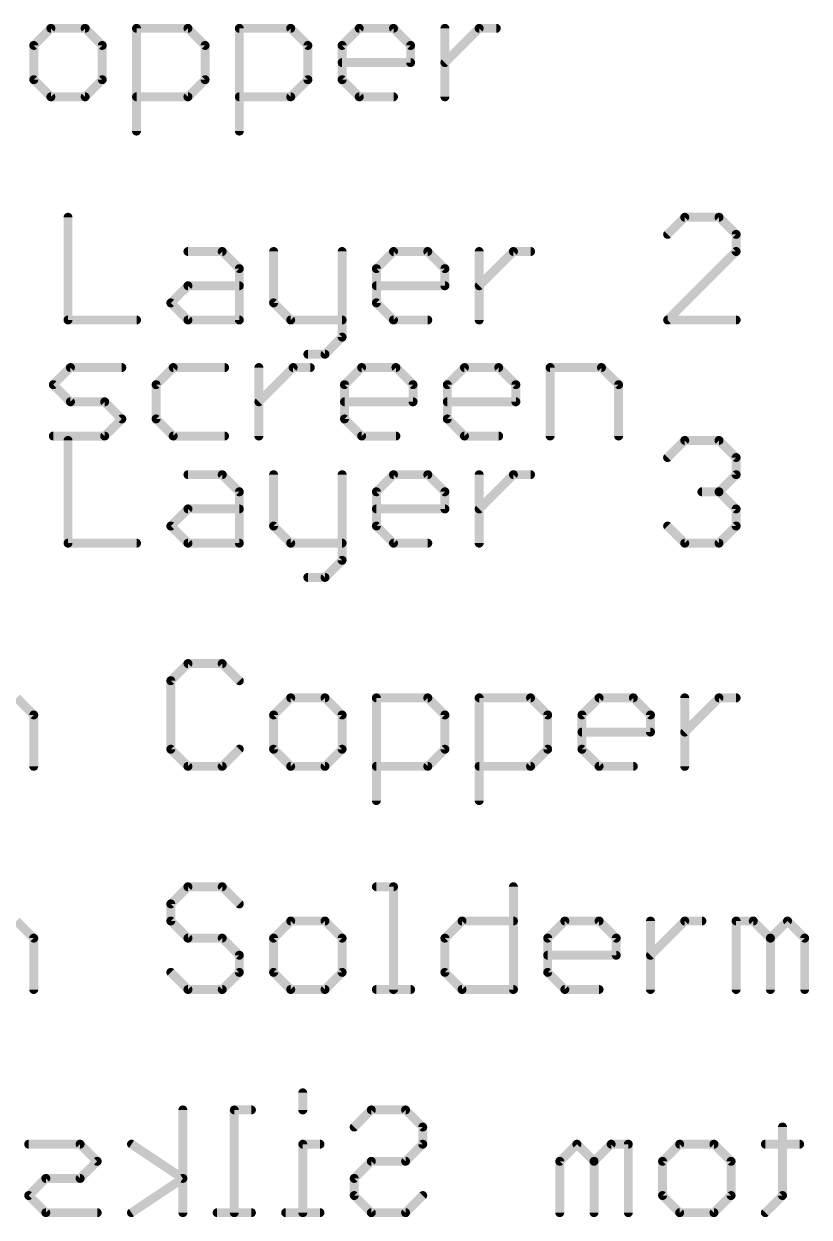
# Model space of a CAD drawing. Extents: x -1.41 to 8.41, y -3.01 to 3.01.
# Drawn here: x 0.828 to 1.179, y -0.8 to -0.265 of the extents above; entities that cross this region are included whole.
import ezdxf

# ---------------------------------------------------------------- set-up
doc = ezdxf.new("R2010")
doc.units = 0
for name, color, linetype in [('1', 12, 'CONTINUOUS'), ('15', 6, 'CONTINUOUS'), ('16', 5, 'CONTINUOUS'), ('2', 4, 'CONTINUOUS'), ('25', 53, 'CONTINUOUS'), ('26', 53, 'CONTINUOUS'), ('30', 253, 'CONTINUOUS')]:
    doc.layers.add(name, color=color, linetype=linetype)

msp = doc.modelspace()

# ---------------------------------------------------------------- linework, layer by layer
at = {"layer": '1', "const_width": 0.004}
for points in [[(0.839869, -0.267307), (0.832196, -0.27498)], [(0.855216, -0.267307), (0.839869, -0.267307)], [(0.862889, -0.27498), (0.855216, -0.267307)], [(0.878235, -0.313346), (0.878235, -0.267307)], [(0.878235, -0.267307), (0.901255, -0.267307)], [(0.901255, -0.267307), (0.908928, -0.27498)], [(0.924275, -0.313346), (0.924275, -0.267307)], [(0.924275, -0.267307), (0.947294, -0.267307)], [(0.947294, -0.267307), (0.954968, -0.27498)], [(0.970314, -0.27498), (0.977987, -0.267307)], [(0.977987, -0.267307), (0.993334, -0.267307)], [(0.993334, -0.267307), (1.001007, -0.27498)], [(1.016353, -0.298), (1.016353, -0.267307)], [(1.016353, -0.282654), (1.0317, -0.267307)], [(1.0317, -0.267307), (1.039373, -0.267307)], [(0.832196, -0.27498), (0.832196, -0.290327)], [(0.862889, -0.290327), (0.862889, -0.27498)], [(0.908928, -0.27498), (0.908928, -0.290327)], [(0.954968, -0.27498), (0.954968, -0.290327)], [(0.970314, -0.290327), (0.970314, -0.27498)], [(1.001007, -0.27498), (1.001007, -0.282654)], [(1.001007, -0.282654), (0.970314, -0.282654)], [(0.832196, -0.290327), (0.839869, -0.298)], [(0.855216, -0.298), (0.862889, -0.290327)], [(0.908928, -0.290327), (0.901255, -0.298)], [(0.954968, -0.290327), (0.947294, -0.298)], [(0.977987, -0.298), (0.970314, -0.290327)], [(0.839869, -0.298), (0.855216, -0.298)], [(0.901255, -0.298), (0.878235, -0.298)], [(0.947294, -0.298), (0.924275, -0.298)], [(0.993334, -0.298), (0.977987, -0.298)]]:
    msp.add_lwpolyline(points, dxfattribs=at)
at = {"layer": '1', "const_width": 0.002}
for points in [[(0.839869, -0.266307, 1), (0.839869, -0.268307)], [(0.840576, -0.268014, 1), (0.839162, -0.2666)], [(0.855923, -0.2666, 1), (0.854509, -0.268014)], [(0.855216, -0.268307, 1), (0.855216, -0.266307)], [(0.879235, -0.267307, 1), (0.877235, -0.267307)], [(0.878235, -0.266307, 1), (0.878235, -0.268307)], [(0.901962, -0.2666, 1), (0.900548, -0.268014)], [(0.901255, -0.268307, 1), (0.901255, -0.266307)], [(0.925275, -0.267307, 1), (0.923275, -0.267307)], [(0.924275, -0.266307, 1), (0.924275, -0.268307)], [(0.948001, -0.2666, 1), (0.946587, -0.268014)], [(0.947294, -0.268307, 1), (0.947294, -0.266307)], [(0.977987, -0.266307, 1), (0.977987, -0.268307)], [(0.978694, -0.268014, 1), (0.97728, -0.2666)], [(0.994041, -0.2666, 1), (0.992626, -0.268014)], [(0.993334, -0.268307, 1), (0.993334, -0.266307)], [(1.017353, -0.267307, 1), (1.015353, -0.267307)], [(1.0317, -0.266307, 1), (1.0317, -0.268307)], [(1.032407, -0.268014, 1), (1.030992, -0.2666)], [(1.039373, -0.268307, 1), (1.039373, -0.266307)], [(0.833196, -0.27498, 1), (0.831196, -0.27498)], [(0.831489, -0.274273, 1), (0.832903, -0.275688)], [(0.863889, -0.27498, 1), (0.861889, -0.27498)], [(0.862182, -0.275688, 1), (0.863596, -0.274273)], [(0.909928, -0.27498, 1), (0.907928, -0.27498)], [(0.908221, -0.275688, 1), (0.909635, -0.274273)], [(0.955968, -0.27498, 1), (0.953968, -0.27498)], [(0.95426, -0.275688, 1), (0.955675, -0.274273)], [(0.971314, -0.27498, 1), (0.969314, -0.27498)], [(0.969607, -0.274273, 1), (0.971021, -0.275688)], [(1.002007, -0.27498, 1), (1.000007, -0.27498)], [(1.0003, -0.275688, 1), (1.001714, -0.274273)], [(0.970314, -0.281654, 1), (0.970314, -0.283654)], [(1.000007, -0.282654, 1), (1.002007, -0.282654)], [(1.001007, -0.283654, 1), (1.001007, -0.281654)], [(1.015646, -0.281947, 1), (1.01706, -0.283361)], [(0.832903, -0.28962, 1), (0.831489, -0.291034)], [(0.863596, -0.291034, 1), (0.862182, -0.28962)], [(0.909635, -0.291034, 1), (0.908221, -0.28962)], [(0.955675, -0.291034, 1), (0.95426, -0.28962)], [(0.971021, -0.28962, 1), (0.969607, -0.291034)], [(0.831196, -0.290327, 1), (0.833196, -0.290327)], [(0.861889, -0.290327, 1), (0.863889, -0.290327)], [(0.907928, -0.290327, 1), (0.909928, -0.290327)], [(0.953968, -0.290327, 1), (0.955968, -0.290327)], [(0.969314, -0.290327, 1), (0.971314, -0.290327)], [(0.839869, -0.297, 1), (0.839869, -0.299)], [(0.839162, -0.298707, 1), (0.840576, -0.297293)], [(0.854509, -0.297293, 1), (0.855923, -0.298707)], [(0.855216, -0.299, 1), (0.855216, -0.297)], [(0.878235, -0.297, 1), (0.878235, -0.299)], [(0.900548, -0.297293, 1), (0.901962, -0.298707)], [(0.901255, -0.299, 1), (0.901255, -0.297)], [(0.924275, -0.297, 1), (0.924275, -0.299)], [(0.946587, -0.297293, 1), (0.948001, -0.298707)], [(0.947294, -0.299, 1), (0.947294, -0.297)], [(0.977987, -0.297, 1), (0.977987, -0.299)], [(0.97728, -0.298707, 1), (0.978694, -0.297293)], [(0.993334, -0.299, 1), (0.993334, -0.297)], [(1.015353, -0.298, 1), (1.017353, -0.298)], [(0.877235, -0.313346, 1), (0.879235, -0.313346)], [(0.923275, -0.313346, 1), (0.925275, -0.313346)]]:
    msp.add_lwpolyline(points, format="xyb", dxfattribs=at)
at = {"layer": '15', "const_width": 0.004}
for points in [[(0.847543, -0.451961), (0.847543, -0.498)], [(1.116105, -0.459634), (1.123778, -0.451961)], [(1.123778, -0.451961), (1.139124, -0.451961)], [(1.139124, -0.451961), (1.146798, -0.459634)], [(1.146798, -0.459634), (1.146798, -0.467307)], [(0.901255, -0.467307), (0.916601, -0.467307)], [(0.916601, -0.467307), (0.924275, -0.47498)], [(0.939621, -0.467307), (0.939621, -0.490327)], [(0.970314, -0.467307), (0.970314, -0.505673)], [(0.98566, -0.47498), (0.993333, -0.467307)], [(0.993333, -0.467307), (1.00868, -0.467307)], [(1.00868, -0.467307), (1.016353, -0.47498)], [(1.0317, -0.498), (1.0317, -0.467307)], [(1.0317, -0.482654), (1.047046, -0.467307)], [(1.047046, -0.467307), (1.054719, -0.467307)], [(1.146798, -0.467307), (1.139124, -0.47498)], [(0.924275, -0.47498), (0.924275, -0.498)], [(0.98566, -0.490327), (0.98566, -0.47498)], [(1.016353, -0.47498), (1.016353, -0.482654)], [(1.139124, -0.47498), (1.131451, -0.47498)], [(1.139124, -0.47498), (1.146798, -0.482654)], [(0.893582, -0.490327), (0.901255, -0.482654)], [(0.901255, -0.482654), (0.924275, -0.482654)], [(1.016353, -0.482654), (0.98566, -0.482654)], [(1.146798, -0.482654), (1.146798, -0.490327)], [(0.901255, -0.498), (0.893582, -0.490327)], [(0.939621, -0.490327), (0.947294, -0.498)], [(0.993333, -0.498), (0.98566, -0.490327)], [(1.123778, -0.498), (1.116105, -0.490327)], [(1.146798, -0.490327), (1.139124, -0.498)], [(0.847543, -0.498), (0.878235, -0.498)], [(0.924275, -0.498), (0.901255, -0.498)], [(0.947294, -0.498), (0.970314, -0.498)], [(1.00868, -0.498), (0.993333, -0.498)], [(1.139124, -0.498), (1.123778, -0.498)], [(0.970314, -0.505673), (0.962641, -0.513346)], [(0.962641, -0.513346), (0.954967, -0.513346)]]:
    msp.add_lwpolyline(points, dxfattribs=at)
at = {"layer": '15', "const_width": 0.002}
for points in [[(0.848543, -0.451961, 1), (0.846543, -0.451961)], [(1.123778, -0.450961, 1), (1.123778, -0.452961)], [(1.124485, -0.452668, 1), (1.123071, -0.451254)], [(1.139831, -0.451254, 1), (1.138417, -0.452668)], [(1.139124, -0.452961, 1), (1.139124, -0.450961)], [(1.115398, -0.458927, 1), (1.116812, -0.460341)], [(1.147798, -0.459634, 1), (1.145798, -0.459634)], [(1.146091, -0.460341, 1), (1.147505, -0.458927)], [(0.901255, -0.466307, 1), (0.901255, -0.468307)], [(0.917308, -0.4666, 1), (0.915894, -0.468014)], [(0.916601, -0.468307, 1), (0.916601, -0.466307)], [(0.940621, -0.467307, 1), (0.938621, -0.467307)], [(0.971314, -0.467307, 1), (0.969314, -0.467307)], [(0.993333, -0.466307, 1), (0.993333, -0.468307)], [(0.994041, -0.468014, 1), (0.992626, -0.4666)], [(1.009387, -0.4666, 1), (1.007973, -0.468014)], [(1.00868, -0.468307, 1), (1.00868, -0.466307)], [(1.0327, -0.467307, 1), (1.0307, -0.467307)], [(1.047046, -0.466307, 1), (1.047046, -0.468307)], [(1.047753, -0.468014, 1), (1.046339, -0.4666)], [(1.054719, -0.468307, 1), (1.054719, -0.466307)], [(1.145798, -0.467307, 1), (1.147798, -0.467307)], [(1.147505, -0.468014, 1), (1.146091, -0.4666)], [(0.925275, -0.47498, 1), (0.923275, -0.47498)], [(0.923567, -0.475688, 1), (0.924982, -0.474273)], [(0.98666, -0.47498, 1), (0.98466, -0.47498)], [(0.984953, -0.474273, 1), (0.986367, -0.475688)], [(1.017353, -0.47498, 1), (1.015353, -0.47498)], [(1.015646, -0.475688, 1), (1.01706, -0.474273)], [(1.131451, -0.47398, 1), (1.131451, -0.47598)], [(1.139831, -0.474273, 1), (1.138417, -0.475688)], [(1.138417, -0.474273, 1), (1.139831, -0.475688)], [(1.139124, -0.47598, 1), (1.139124, -0.47398)], [(0.901255, -0.481654, 1), (0.901255, -0.483654)], [(0.901962, -0.483361, 1), (0.900548, -0.481947)], [(0.924275, -0.483654, 1), (0.924275, -0.481654)], [(0.98566, -0.481654, 1), (0.98566, -0.483654)], [(1.016353, -0.483654, 1), (1.016353, -0.481654)], [(1.030992, -0.481947, 1), (1.032407, -0.483361)], [(1.147798, -0.482654, 1), (1.145798, -0.482654)], [(1.146091, -0.483361, 1), (1.147505, -0.481947)], [(1.015353, -0.482654, 1), (1.017353, -0.482654)], [(0.894289, -0.48962, 1), (0.892875, -0.491034)], [(0.892875, -0.48962, 1), (0.894289, -0.491034)], [(0.940328, -0.48962, 1), (0.938914, -0.491034)], [(0.938621, -0.490327, 1), (0.940621, -0.490327)], [(0.986367, -0.48962, 1), (0.984953, -0.491034)], [(0.98466, -0.490327, 1), (0.98666, -0.490327)], [(1.116812, -0.48962, 1), (1.115398, -0.491034)], [(1.145798, -0.490327, 1), (1.147798, -0.490327)], [(1.147505, -0.491034, 1), (1.146091, -0.48962)], [(0.847543, -0.497, 1), (0.847543, -0.499)], [(0.846543, -0.498, 1), (0.848543, -0.498)], [(0.878235, -0.499, 1), (0.878235, -0.497)], [(0.901255, -0.497, 1), (0.901255, -0.499)], [(0.900548, -0.498707, 1), (0.901962, -0.497293)], [(0.923275, -0.498, 1), (0.925275, -0.498)], [(0.924275, -0.499, 1), (0.924275, -0.497)], [(0.947294, -0.497, 1), (0.947294, -0.499)], [(0.946587, -0.498707, 1), (0.948001, -0.497293)], [(0.970314, -0.499, 1), (0.970314, -0.497)], [(0.993333, -0.497, 1), (0.993333, -0.499)], [(0.992626, -0.498707, 1), (0.994041, -0.497293)], [(1.00868, -0.499, 1), (1.00868, -0.497)], [(1.0307, -0.498, 1), (1.0327, -0.498)], [(1.123778, -0.497, 1), (1.123778, -0.499)], [(1.123071, -0.498707, 1), (1.124485, -0.497293)], [(1.138417, -0.497293, 1), (1.139831, -0.498707)], [(1.139124, -0.499, 1), (1.139124, -0.497)], [(0.969314, -0.505673, 1), (0.971314, -0.505673)], [(0.971021, -0.50638, 1), (0.969607, -0.504966)], [(0.954967, -0.512346, 1), (0.954967, -0.514346)], [(0.961934, -0.512639, 1), (0.963348, -0.514053)], [(0.962641, -0.514346, 1), (0.962641, -0.512346)]]:
    msp.add_lwpolyline(points, format="xyb", dxfattribs=at)
at = {"layer": '16', "const_width": 0.004}
for points in [[(0.901255, -0.551961), (0.893582, -0.559634)], [(0.916601, -0.551961), (0.901255, -0.551961)], [(0.924275, -0.559634), (0.916601, -0.551961)], [(0.893582, -0.559634), (0.893582, -0.590327)], [(0.824523, -0.567307), (0.832196, -0.57498)], [(0.947294, -0.567307), (0.939621, -0.57498)], [(0.962641, -0.567307), (0.947294, -0.567307)], [(0.970314, -0.57498), (0.962641, -0.567307)], [(0.98566, -0.613346), (0.98566, -0.567307)], [(0.98566, -0.567307), (1.00868, -0.567307)], [(1.00868, -0.567307), (1.016353, -0.57498)], [(1.0317, -0.613346), (1.0317, -0.567307)], [(1.0317, -0.567307), (1.054719, -0.567307)], [(1.054719, -0.567307), (1.062392, -0.57498)], [(1.077739, -0.57498), (1.085412, -0.567307)], [(1.085412, -0.567307), (1.100758, -0.567307)], [(1.100758, -0.567307), (1.108432, -0.57498)], [(1.123778, -0.598), (1.123778, -0.567307)], [(1.123778, -0.582654), (1.139124, -0.567307)], [(1.139124, -0.567307), (1.146798, -0.567307)], [(0.832196, -0.57498), (0.832196, -0.598)], [(0.939621, -0.57498), (0.939621, -0.590327)], [(0.970314, -0.590327), (0.970314, -0.57498)], [(1.016353, -0.57498), (1.016353, -0.590327)], [(1.062392, -0.57498), (1.062392, -0.590327)], [(1.077739, -0.590327), (1.077739, -0.57498)], [(1.108432, -0.57498), (1.108432, -0.582654)], [(1.108432, -0.582654), (1.077739, -0.582654)], [(0.893582, -0.590327), (0.901255, -0.598)], [(0.916601, -0.598), (0.924275, -0.590327)], [(0.939621, -0.590327), (0.947294, -0.598)], [(0.962641, -0.598), (0.970314, -0.590327)], [(1.016353, -0.590327), (1.00868, -0.598)], [(1.062392, -0.590327), (1.054719, -0.598)], [(1.085412, -0.598), (1.077739, -0.590327)], [(0.901255, -0.598), (0.916601, -0.598)], [(0.947294, -0.598), (0.962641, -0.598)], [(1.00868, -0.598), (0.98566, -0.598)], [(1.054719, -0.598), (1.0317, -0.598)], [(1.100758, -0.598), (1.085412, -0.598)]]:
    msp.add_lwpolyline(points, dxfattribs=at)
at = {"layer": '16', "const_width": 0.002}
for points in [[(0.901255, -0.550961, 1), (0.901255, -0.552961)], [(0.901962, -0.552668, 1), (0.900548, -0.551254)], [(0.917308, -0.551254, 1), (0.915894, -0.552668)], [(0.916601, -0.552961, 1), (0.916601, -0.550961)], [(0.894582, -0.559634, 1), (0.892582, -0.559634)], [(0.892875, -0.558927, 1), (0.894289, -0.560341)], [(0.923567, -0.560341, 1), (0.924982, -0.558927)], [(0.947294, -0.566307, 1), (0.947294, -0.568307)], [(0.948001, -0.568014, 1), (0.946587, -0.5666)], [(0.963348, -0.5666, 1), (0.961934, -0.568014)], [(0.962641, -0.568307, 1), (0.962641, -0.566307)], [(0.98666, -0.567307, 1), (0.98466, -0.567307)], [(0.98566, -0.566307, 1), (0.98566, -0.568307)], [(1.009387, -0.5666, 1), (1.007973, -0.568014)], [(1.00868, -0.568307, 1), (1.00868, -0.566307)], [(1.0327, -0.567307, 1), (1.0307, -0.567307)], [(1.0317, -0.566307, 1), (1.0317, -0.568307)], [(1.055426, -0.5666, 1), (1.054012, -0.568014)], [(1.054719, -0.568307, 1), (1.054719, -0.566307)], [(1.085412, -0.566307, 1), (1.085412, -0.568307)], [(1.086119, -0.568014, 1), (1.084705, -0.5666)], [(1.101465, -0.5666, 1), (1.100051, -0.568014)], [(1.100758, -0.568307, 1), (1.100758, -0.566307)], [(1.124778, -0.567307, 1), (1.122778, -0.567307)], [(1.139124, -0.566307, 1), (1.139124, -0.568307)], [(1.139831, -0.568014, 1), (1.138417, -0.5666)], [(1.146798, -0.568307, 1), (1.146798, -0.566307)], [(0.833196, -0.57498, 1), (0.831196, -0.57498)], [(0.831489, -0.575688, 1), (0.832903, -0.574273)], [(0.940621, -0.57498, 1), (0.938621, -0.57498)], [(0.938914, -0.574273, 1), (0.940328, -0.575688)], [(0.971314, -0.57498, 1), (0.969314, -0.57498)], [(0.969607, -0.575688, 1), (0.971021, -0.574273)], [(1.017353, -0.57498, 1), (1.015353, -0.57498)], [(1.015646, -0.575688, 1), (1.01706, -0.574273)], [(1.063392, -0.57498, 1), (1.061392, -0.57498)], [(1.061685, -0.575688, 1), (1.063099, -0.574273)], [(1.078739, -0.57498, 1), (1.076739, -0.57498)], [(1.077032, -0.574273, 1), (1.078446, -0.575688)], [(1.109432, -0.57498, 1), (1.107432, -0.57498)], [(1.107724, -0.575688, 1), (1.109139, -0.574273)], [(1.077739, -0.581654, 1), (1.077739, -0.583654)], [(1.107432, -0.582654, 1), (1.109432, -0.582654)], [(1.108432, -0.583654, 1), (1.108432, -0.581654)], [(1.123071, -0.581947, 1), (1.124485, -0.583361)], [(0.894289, -0.58962, 1), (0.892875, -0.591034)], [(0.892582, -0.590327, 1), (0.894582, -0.590327)], [(0.924982, -0.591034, 1), (0.923568, -0.58962)], [(0.940328, -0.58962, 1), (0.938914, -0.591034)], [(0.938621, -0.590327, 1), (0.940621, -0.590327)], [(0.969314, -0.590327, 1), (0.971314, -0.590327)], [(0.971021, -0.591034, 1), (0.969607, -0.58962)], [(1.015353, -0.590327, 1), (1.017353, -0.590327)], [(1.01706, -0.591034, 1), (1.015646, -0.58962)], [(1.061392, -0.590327, 1), (1.063392, -0.590327)], [(1.063099, -0.591034, 1), (1.061685, -0.58962)], [(1.078446, -0.58962, 1), (1.077032, -0.591034)], [(1.076739, -0.590327, 1), (1.078739, -0.590327)], [(0.831196, -0.598, 1), (0.833196, -0.598)], [(0.901255, -0.597, 1), (0.901255, -0.599)], [(0.900548, -0.598707, 1), (0.901962, -0.597293)], [(0.915894, -0.597293, 1), (0.917308, -0.598707)], [(0.916601, -0.599, 1), (0.916601, -0.597)], [(0.947294, -0.597, 1), (0.947294, -0.599)], [(0.946587, -0.598707, 1), (0.948001, -0.597293)], [(0.961934, -0.597293, 1), (0.963348, -0.598707)], [(0.962641, -0.599, 1), (0.962641, -0.597)], [(0.98566, -0.597, 1), (0.98566, -0.599)], [(1.007973, -0.597293, 1), (1.009387, -0.598707)], [(1.00868, -0.599, 1), (1.00868, -0.597)], [(1.0317, -0.597, 1), (1.0317, -0.599)], [(1.054012, -0.597293, 1), (1.055426, -0.598707)], [(1.054719, -0.599, 1), (1.054719, -0.597)], [(1.085412, -0.597, 1), (1.085412, -0.599)], [(1.084705, -0.598707, 1), (1.086119, -0.597293)], [(1.100758, -0.599, 1), (1.100758, -0.597)], [(1.122778, -0.598, 1), (1.124778, -0.598)], [(0.98466, -0.613346, 1), (0.98666, -0.613346)], [(1.0307, -0.613346, 1), (1.0327, -0.613346)]]:
    msp.add_lwpolyline(points, format="xyb", dxfattribs=at)
at = {"layer": '2', "const_width": 0.004}
for points in [[(0.847543, -0.351961), (0.847543, -0.398)], [(1.123778, -0.351961), (1.116105, -0.359634)], [(1.139124, -0.351961), (1.123778, -0.351961)], [(1.146798, -0.359634), (1.139124, -0.351961)], [(1.146798, -0.367307), (1.146798, -0.359634)], [(0.901255, -0.367307), (0.916601, -0.367307)], [(0.916601, -0.367307), (0.924275, -0.37498)], [(0.939621, -0.367307), (0.939621, -0.390327)], [(0.970314, -0.367307), (0.970314, -0.405673)], [(0.98566, -0.37498), (0.993333, -0.367307)], [(0.993333, -0.367307), (1.00868, -0.367307)], [(1.00868, -0.367307), (1.016353, -0.37498)], [(1.0317, -0.398), (1.0317, -0.367307)], [(1.0317, -0.382654), (1.047046, -0.367307)], [(1.047046, -0.367307), (1.054719, -0.367307)], [(1.116105, -0.398), (1.146798, -0.367307)], [(0.924275, -0.37498), (0.924275, -0.398)], [(0.98566, -0.390327), (0.98566, -0.37498)], [(1.016353, -0.37498), (1.016353, -0.382654)], [(0.893582, -0.390327), (0.901255, -0.382654)], [(0.901255, -0.382654), (0.924275, -0.382654)], [(1.016353, -0.382654), (0.98566, -0.382654)], [(0.901255, -0.398), (0.893582, -0.390327)], [(0.939621, -0.390327), (0.947294, -0.398)], [(0.993333, -0.398), (0.98566, -0.390327)], [(0.847543, -0.398), (0.878235, -0.398)], [(0.924275, -0.398), (0.901255, -0.398)], [(0.947294, -0.398), (0.970314, -0.398)], [(1.00868, -0.398), (0.993333, -0.398)], [(1.146798, -0.398), (1.116105, -0.398)], [(0.970314, -0.405673), (0.962641, -0.413346)], [(0.962641, -0.413346), (0.954967, -0.413346)]]:
    msp.add_lwpolyline(points, dxfattribs=at)
at = {"layer": '2', "const_width": 0.002}
for points in [[(0.848543, -0.351961, 1), (0.846543, -0.351961)], [(1.123778, -0.350961, 1), (1.123778, -0.352961)], [(1.124485, -0.352668, 1), (1.123071, -0.351254)], [(1.139831, -0.351254, 1), (1.138417, -0.352668)], [(1.139124, -0.352961, 1), (1.139124, -0.350961)], [(1.115398, -0.358927, 1), (1.116812, -0.360341)], [(1.147798, -0.359634, 1), (1.145798, -0.359634)], [(1.146091, -0.360341, 1), (1.147505, -0.358927)], [(0.901255, -0.366307, 1), (0.901255, -0.368307)], [(0.917308, -0.3666, 1), (0.915894, -0.368014)], [(0.916601, -0.368307, 1), (0.916601, -0.366307)], [(0.940621, -0.367307, 1), (0.938621, -0.367307)], [(0.971314, -0.367307, 1), (0.969314, -0.367307)], [(0.993333, -0.366307, 1), (0.993333, -0.368307)], [(0.994041, -0.368014, 1), (0.992626, -0.3666)], [(1.009387, -0.3666, 1), (1.007973, -0.368014)], [(1.00868, -0.368307, 1), (1.00868, -0.366307)], [(1.0327, -0.367307, 1), (1.0307, -0.367307)], [(1.047046, -0.366307, 1), (1.047046, -0.368307)], [(1.047753, -0.368014, 1), (1.046339, -0.3666)], [(1.054719, -0.368307, 1), (1.054719, -0.366307)], [(1.145798, -0.367307, 1), (1.147798, -0.367307)], [(1.147505, -0.368014, 1), (1.146091, -0.3666)], [(0.925275, -0.37498, 1), (0.923275, -0.37498)], [(0.923567, -0.375688, 1), (0.924982, -0.374273)], [(0.98666, -0.37498, 1), (0.98466, -0.37498)], [(0.984953, -0.374273, 1), (0.986367, -0.375688)], [(1.017353, -0.37498, 1), (1.015353, -0.37498)], [(1.015646, -0.375688, 1), (1.01706, -0.374273)], [(0.901255, -0.381654, 1), (0.901255, -0.383654)], [(0.901962, -0.383361, 1), (0.900548, -0.381947)], [(0.924275, -0.383654, 1), (0.924275, -0.381654)], [(0.98566, -0.381654, 1), (0.98566, -0.383654)], [(1.015353, -0.382654, 1), (1.017353, -0.382654)], [(1.016353, -0.383654, 1), (1.016353, -0.381654)], [(1.030992, -0.381947, 1), (1.032407, -0.383361)], [(0.894289, -0.38962, 1), (0.892875, -0.391034)], [(0.892875, -0.38962, 1), (0.894289, -0.391034)], [(0.940328, -0.38962, 1), (0.938914, -0.391034)], [(0.938621, -0.390327, 1), (0.940621, -0.390327)], [(0.986367, -0.38962, 1), (0.984953, -0.391034)], [(0.98466, -0.390327, 1), (0.98666, -0.390327)], [(0.847543, -0.397, 1), (0.847543, -0.399)], [(0.846543, -0.398, 1), (0.848543, -0.398)], [(0.878235, -0.399, 1), (0.878235, -0.397)], [(0.901255, -0.397, 1), (0.901255, -0.399)], [(0.900548, -0.398707, 1), (0.901962, -0.397293)], [(0.923275, -0.398, 1), (0.925275, -0.398)], [(0.924275, -0.399, 1), (0.924275, -0.397)], [(0.947294, -0.397, 1), (0.947294, -0.399)], [(0.946587, -0.398707, 1), (0.948001, -0.397293)], [(0.970314, -0.399, 1), (0.970314, -0.397)], [(0.993333, -0.397, 1), (0.993333, -0.399)], [(0.992626, -0.398707, 1), (0.994041, -0.397293)], [(1.00868, -0.399, 1), (1.00868, -0.397)], [(1.0307, -0.398, 1), (1.0327, -0.398)], [(1.116105, -0.397, 1), (1.116105, -0.399)], [(1.115398, -0.397293, 1), (1.116812, -0.398707)], [(1.146798, -0.399, 1), (1.146798, -0.397)], [(0.969314, -0.405673, 1), (0.971314, -0.405673)], [(0.971021, -0.40638, 1), (0.969607, -0.404966)], [(0.954967, -0.412346, 1), (0.954967, -0.414346)], [(0.961934, -0.412639, 1), (0.963348, -0.414053)], [(0.962641, -0.414346, 1), (0.962641, -0.412346)]]:
    msp.add_lwpolyline(points, format="xyb", dxfattribs=at)
at = {"layer": '25', "const_width": 0.004}
for points in [[(0.840948, -0.42698), (0.848621, -0.419307)], [(0.848621, -0.419307), (0.871641, -0.419307)], [(0.89466, -0.419307), (0.886987, -0.42698)], [(0.91768, -0.419307), (0.89466, -0.419307)], [(0.933026, -0.45), (0.933026, -0.419307)], [(0.933026, -0.434654), (0.948373, -0.419307)], [(0.948373, -0.419307), (0.956046, -0.419307)], [(0.971392, -0.42698), (0.979065, -0.419307)], [(0.979065, -0.419307), (0.994412, -0.419307)], [(0.994412, -0.419307), (1.002085, -0.42698)], [(1.017432, -0.42698), (1.025105, -0.419307)], [(1.025105, -0.419307), (1.040451, -0.419307)], [(1.040451, -0.419307), (1.048124, -0.42698)], [(1.063471, -0.45), (1.063471, -0.419307)], [(1.063471, -0.419307), (1.08649, -0.419307)], [(1.08649, -0.419307), (1.094164, -0.42698)], [(0.848621, -0.434654), (0.840948, -0.42698)], [(0.886987, -0.42698), (0.886987, -0.442327)], [(0.971392, -0.442327), (0.971392, -0.42698)], [(1.002085, -0.42698), (1.002085, -0.434654)], [(1.017432, -0.442327), (1.017432, -0.42698)], [(1.048124, -0.42698), (1.048124, -0.434654)], [(1.094164, -0.42698), (1.094164, -0.45)], [(0.863967, -0.434654), (0.848621, -0.434654)], [(0.871641, -0.442327), (0.863967, -0.434654)], [(1.002085, -0.434654), (0.971392, -0.434654)], [(1.048124, -0.434654), (1.017432, -0.434654)], [(0.863967, -0.45), (0.871641, -0.442327)], [(0.886987, -0.442327), (0.89466, -0.45)], [(0.979065, -0.45), (0.971392, -0.442327)], [(1.025105, -0.45), (1.017432, -0.442327)], [(0.840948, -0.45), (0.863967, -0.45)], [(0.89466, -0.45), (0.91768, -0.45)], [(0.994412, -0.45), (0.979065, -0.45)], [(1.040451, -0.45), (1.025105, -0.45)]]:
    msp.add_lwpolyline(points, dxfattribs=at)
at = {"layer": '25', "const_width": 0.002}
for points in [[(0.848621, -0.418307, 1), (0.848621, -0.420307)], [(0.849328, -0.420014, 1), (0.847914, -0.4186)], [(0.871641, -0.420307, 1), (0.871641, -0.418307)], [(0.89466, -0.418307, 1), (0.89466, -0.420307)], [(0.895367, -0.420014, 1), (0.893953, -0.4186)], [(0.91768, -0.420307, 1), (0.91768, -0.418307)], [(0.934026, -0.419307, 1), (0.932026, -0.419307)], [(0.948373, -0.418307, 1), (0.948373, -0.420307)], [(0.94908, -0.420014, 1), (0.947666, -0.4186)], [(0.956046, -0.420307, 1), (0.956046, -0.418307)], [(0.979065, -0.418307, 1), (0.979065, -0.420307)], [(0.979773, -0.420014, 1), (0.978358, -0.4186)], [(0.995119, -0.4186, 1), (0.993705, -0.420014)], [(0.994412, -0.420307, 1), (0.994412, -0.418307)], [(1.025105, -0.418307, 1), (1.025105, -0.420307)], [(1.025812, -0.420014, 1), (1.024398, -0.4186)], [(1.041158, -0.4186, 1), (1.039744, -0.420014)], [(1.040451, -0.420307, 1), (1.040451, -0.418307)], [(1.064471, -0.419307, 1), (1.062471, -0.419307)], [(1.063471, -0.418307, 1), (1.063471, -0.420307)], [(1.087198, -0.4186, 1), (1.085783, -0.420014)], [(1.08649, -0.420307, 1), (1.08649, -0.418307)], [(0.841655, -0.426273, 1), (0.840241, -0.427688)], [(0.840241, -0.426273, 1), (0.841655, -0.427688)], [(0.887987, -0.42698, 1), (0.885987, -0.42698)], [(0.88628, -0.426273, 1), (0.887694, -0.427688)], [(0.972392, -0.42698, 1), (0.970392, -0.42698)], [(0.970685, -0.426273, 1), (0.972099, -0.427688)], [(1.003085, -0.42698, 1), (1.001085, -0.42698)], [(1.001378, -0.427688, 1), (1.002792, -0.426273)], [(1.016724, -0.426273, 1), (1.018139, -0.427688)], [(1.018432, -0.42698, 1), (1.016432, -0.42698)], [(1.049124, -0.42698, 1), (1.047124, -0.42698)], [(1.047417, -0.427688, 1), (1.048831, -0.426273)], [(1.095164, -0.42698, 1), (1.093164, -0.42698)], [(1.093457, -0.427688, 1), (1.094871, -0.426273)], [(0.848621, -0.433654, 1), (0.848621, -0.435654)], [(0.847914, -0.435361, 1), (0.849328, -0.433947)], [(0.864675, -0.433947, 1), (0.86326, -0.435361)], [(0.863967, -0.435654, 1), (0.863967, -0.433654)], [(0.932319, -0.433947, 1), (0.933733, -0.435361)], [(0.971392, -0.433654, 1), (0.971392, -0.435654)], [(1.002085, -0.435654, 1), (1.002085, -0.433654)], [(1.017432, -0.433654, 1), (1.017432, -0.435654)], [(1.048124, -0.435654, 1), (1.048124, -0.433654)], [(1.001085, -0.434654, 1), (1.003085, -0.434654)], [(1.047124, -0.434654, 1), (1.049124, -0.434654)], [(0.872348, -0.443034, 1), (0.870934, -0.44162)], [(0.870934, -0.443034, 1), (0.872348, -0.44162)], [(0.887694, -0.44162, 1), (0.88628, -0.443034)], [(0.885987, -0.442327, 1), (0.887987, -0.442327)], [(0.972099, -0.44162, 1), (0.970685, -0.443034)], [(0.970392, -0.442327, 1), (0.972392, -0.442327)], [(1.018139, -0.44162, 1), (1.016724, -0.443034)], [(1.016432, -0.442327, 1), (1.018432, -0.442327)], [(0.840948, -0.449, 1), (0.840948, -0.451)], [(0.86326, -0.449293, 1), (0.864674, -0.450707)], [(0.863967, -0.451, 1), (0.863967, -0.449)], [(0.89466, -0.449, 1), (0.89466, -0.451)], [(0.893953, -0.450707, 1), (0.895367, -0.449293)], [(0.91768, -0.451, 1), (0.91768, -0.449)], [(0.932026, -0.45, 1), (0.934026, -0.45)], [(0.979065, -0.449, 1), (0.979065, -0.451)], [(0.978358, -0.450707, 1), (0.979773, -0.449293)], [(0.994412, -0.451, 1), (0.994412, -0.449)], [(1.025105, -0.449, 1), (1.025105, -0.451)], [(1.024398, -0.450707, 1), (1.025812, -0.449293)], [(1.040451, -0.451, 1), (1.040451, -0.449)], [(1.062471, -0.45, 1), (1.064471, -0.45)], [(1.093164, -0.45, 1), (1.095164, -0.45)]]:
    msp.add_lwpolyline(points, format="xyb", dxfattribs=at)
at = {"layer": '26', "const_width": 0.004}
for points in [[(0.952706, -0.744288), (0.952706, -0.751961)], [(0.898993, -0.798), (0.898993, -0.751961)], [(0.929686, -0.751961), (0.922013, -0.751961)], [(0.922013, -0.751961), (0.922013, -0.798)], [(0.975725, -0.759634), (0.983399, -0.751961)], [(0.983399, -0.751961), (0.998745, -0.751961)], [(0.998745, -0.751961), (1.006418, -0.759634)], [(1.006418, -0.759634), (1.006418, -0.767307)], [(1.167556, -0.759634), (1.167556, -0.790327)], [(0.852954, -0.767307), (0.829935, -0.767307)], [(0.860627, -0.77498), (0.852954, -0.767307)], [(0.898993, -0.782654), (0.875974, -0.767307)], [(0.960379, -0.767307), (0.952706, -0.767307)], [(0.952706, -0.767307), (0.952706, -0.798)], [(1.006418, -0.767307), (0.998745, -0.77498)], [(1.075477, -0.767307), (1.067804, -0.77498)], [(1.08315, -0.77498), (1.075477, -0.767307)], [(1.090824, -0.767307), (1.08315, -0.77498)], [(1.098497, -0.767307), (1.090824, -0.767307)], [(1.098497, -0.798), (1.098497, -0.767307)], [(1.113843, -0.77498), (1.121516, -0.767307)], [(1.121516, -0.767307), (1.136863, -0.767307)], [(1.136863, -0.767307), (1.144536, -0.77498)], [(1.175229, -0.767307), (1.159882, -0.767307)], [(0.852954, -0.782654), (0.860627, -0.77498)], [(0.983399, -0.77498), (0.975725, -0.782654)], [(0.998745, -0.77498), (0.983399, -0.77498)], [(1.067804, -0.77498), (1.067804, -0.798)], [(1.08315, -0.77498), (1.08315, -0.798)], [(1.113843, -0.790327), (1.113843, -0.77498)], [(1.144536, -0.77498), (1.144536, -0.790327)], [(0.829935, -0.790327), (0.837608, -0.782654)], [(0.837608, -0.782654), (0.852954, -0.782654)], [(0.875974, -0.798), (0.898993, -0.782654)], [(0.975725, -0.782654), (0.975725, -0.790327)], [(0.837608, -0.798), (0.829935, -0.790327)], [(0.975725, -0.790327), (0.983399, -0.798)], [(0.998745, -0.798), (1.006418, -0.790327)], [(1.121516, -0.798), (1.113843, -0.790327)], [(1.144536, -0.790327), (1.136863, -0.798)], [(1.167556, -0.790327), (1.159882, -0.798)], [(0.860627, -0.798), (0.837608, -0.798)], [(0.929686, -0.798), (0.91434, -0.798)], [(0.960379, -0.798), (0.945033, -0.798)], [(0.983399, -0.798), (0.998745, -0.798)], [(1.136863, -0.798), (1.121516, -0.798)]]:
    msp.add_lwpolyline(points, dxfattribs=at)
at = {"layer": '26', "const_width": 0.002}
for points in [[(0.953706, -0.744288, 1), (0.951706, -0.744288)], [(0.899993, -0.751961, 1), (0.897993, -0.751961)], [(0.922013, -0.750961, 1), (0.922013, -0.752961)], [(0.923013, -0.751961, 1), (0.921013, -0.751961)], [(0.929686, -0.752961, 1), (0.929686, -0.750961)], [(0.951706, -0.751961, 1), (0.953706, -0.751961)], [(0.983399, -0.750961, 1), (0.983399, -0.752961)], [(0.984106, -0.752668, 1), (0.982692, -0.751254)], [(0.999452, -0.751254, 1), (0.998038, -0.752668)], [(0.998745, -0.752961, 1), (0.998745, -0.750961)], [(0.975018, -0.758927, 1), (0.976433, -0.760341)], [(1.007418, -0.759634, 1), (1.005418, -0.759634)], [(1.005711, -0.760341, 1), (1.007125, -0.758927)], [(1.168556, -0.759634, 1), (1.166556, -0.759634)], [(0.829935, -0.766307, 1), (0.829935, -0.768307)], [(0.853661, -0.7666, 1), (0.852247, -0.768014)], [(0.852954, -0.768307, 1), (0.852954, -0.766307)], [(0.876528, -0.766475, 1), (0.875419, -0.768139)], [(0.952706, -0.766307, 1), (0.952706, -0.768307)], [(0.953706, -0.767307, 1), (0.951706, -0.767307)], [(0.960379, -0.768307, 1), (0.960379, -0.766307)], [(1.005418, -0.767307, 1), (1.007418, -0.767307)], [(1.007125, -0.768014, 1), (1.005711, -0.7666)], [(1.076184, -0.7666, 1), (1.07477, -0.768014)], [(1.076184, -0.768014, 1), (1.07477, -0.7666)], [(1.090824, -0.766307, 1), (1.090824, -0.768307)], [(1.091531, -0.768014, 1), (1.090116, -0.7666)], [(1.099497, -0.767307, 1), (1.097497, -0.767307)], [(1.098497, -0.768307, 1), (1.098497, -0.766307)], [(1.121516, -0.766307, 1), (1.121516, -0.768307)], [(1.122223, -0.768014, 1), (1.120809, -0.7666)], [(1.13757, -0.7666, 1), (1.136156, -0.768014)], [(1.136863, -0.768307, 1), (1.136863, -0.766307)], [(1.159882, -0.766307, 1), (1.159882, -0.768307)], [(1.175229, -0.768307, 1), (1.175229, -0.766307)], [(0.861334, -0.775688, 1), (0.85992, -0.774273)], [(0.85992, -0.775688, 1), (0.861334, -0.774273)], [(0.983399, -0.77398, 1), (0.983399, -0.77598)], [(0.984106, -0.775688, 1), (0.982692, -0.774273)], [(0.998038, -0.774273, 1), (0.999452, -0.775688)], [(0.998745, -0.77598, 1), (0.998745, -0.77398)], [(1.068804, -0.77498, 1), (1.066804, -0.77498)], [(1.067097, -0.774273, 1), (1.068511, -0.775688)], [(1.08415, -0.77498, 1), (1.08215, -0.77498)], [(1.082443, -0.774273, 1), (1.083857, -0.775688)], [(1.082443, -0.775688, 1), (1.083857, -0.774273)], [(1.114843, -0.77498, 1), (1.112843, -0.77498)], [(1.113136, -0.774273, 1), (1.11455, -0.775688)], [(1.145536, -0.77498, 1), (1.143536, -0.77498)], [(1.143829, -0.775688, 1), (1.145243, -0.774273)], [(0.837608, -0.781654, 1), (0.837608, -0.783654)], [(0.838315, -0.783361, 1), (0.836901, -0.781947)], [(0.852247, -0.781947, 1), (0.853661, -0.783361)], [(0.852954, -0.783654, 1), (0.852954, -0.781654)], [(0.899548, -0.783486, 1), (0.898439, -0.781822)], [(0.898439, -0.783486, 1), (0.899548, -0.781822)], [(0.976725, -0.782654, 1), (0.974725, -0.782654)], [(0.975018, -0.781947, 1), (0.976433, -0.783361)], [(0.830642, -0.78962, 1), (0.829227, -0.791034)], [(0.829227, -0.78962, 1), (0.830642, -0.791034)], [(0.976432, -0.78962, 1), (0.975018, -0.791034)], [(0.974725, -0.790327, 1), (0.976725, -0.790327)], [(1.007125, -0.791034, 1), (1.005711, -0.78962)], [(1.11455, -0.78962, 1), (1.113136, -0.791034)], [(1.112843, -0.790327, 1), (1.114843, -0.790327)], [(1.143536, -0.790327, 1), (1.145536, -0.790327)], [(1.145243, -0.791034, 1), (1.143829, -0.78962)], [(1.166556, -0.790327, 1), (1.168556, -0.790327)], [(1.168263, -0.791034, 1), (1.166849, -0.78962)], [(0.837608, -0.797, 1), (0.837608, -0.799)], [(0.836901, -0.798707, 1), (0.838315, -0.797293)], [(0.860627, -0.799, 1), (0.860627, -0.797)], [(0.875419, -0.797168, 1), (0.876528, -0.798832)], [(0.91434, -0.797, 1), (0.91434, -0.799)], [(0.929686, -0.799, 1), (0.929686, -0.797)], [(0.945033, -0.797, 1), (0.945033, -0.799)], [(0.960379, -0.799, 1), (0.960379, -0.797)], [(0.983399, -0.797, 1), (0.983399, -0.799)], [(0.982692, -0.798707, 1), (0.984106, -0.797293)], [(0.998038, -0.797293, 1), (0.999452, -0.798707)], [(0.998745, -0.799, 1), (0.998745, -0.797)], [(1.121516, -0.797, 1), (1.121516, -0.799)], [(1.120809, -0.798707, 1), (1.122223, -0.797293)], [(1.136156, -0.797293, 1), (1.13757, -0.798707)], [(1.136863, -0.799, 1), (1.136863, -0.797)], [(1.159175, -0.797293, 1), (1.160589, -0.798707)], [(0.897993, -0.798, 1), (0.899993, -0.798)], [(0.921013, -0.798, 1), (0.923013, -0.798)], [(0.951706, -0.798, 1), (0.953706, -0.798)], [(1.066804, -0.798, 1), (1.068804, -0.798)], [(1.08215, -0.798, 1), (1.08415, -0.798)], [(1.097497, -0.798, 1), (1.099497, -0.798)]]:
    msp.add_lwpolyline(points, format="xyb", dxfattribs=at)
at = {"layer": '30', "const_width": 0.004}
for points in [[(0.901255, -0.651961), (0.893582, -0.659634)], [(0.916601, -0.651961), (0.901255, -0.651961)], [(0.924275, -0.659634), (0.916601, -0.651961)], [(0.98566, -0.651961), (0.993333, -0.651961)], [(0.993333, -0.651961), (0.993333, -0.698)], [(1.047046, -0.651961), (1.047046, -0.698)], [(0.893582, -0.659634), (0.893582, -0.667307)], [(0.824523, -0.667307), (0.832196, -0.67498)], [(0.893582, -0.667307), (0.901255, -0.67498)], [(0.947294, -0.667307), (0.939621, -0.67498)], [(0.962641, -0.667307), (0.947294, -0.667307)], [(0.970314, -0.67498), (0.962641, -0.667307)], [(1.016353, -0.67498), (1.024026, -0.667307)], [(1.024026, -0.667307), (1.047046, -0.667307)], [(1.062392, -0.67498), (1.070065, -0.667307)], [(1.070065, -0.667307), (1.085412, -0.667307)], [(1.085412, -0.667307), (1.093085, -0.67498)], [(1.108432, -0.698), (1.108432, -0.667307)], [(1.108432, -0.682654), (1.123778, -0.667307)], [(1.123778, -0.667307), (1.131451, -0.667307)], [(1.146798, -0.698), (1.146798, -0.667307)], [(1.146798, -0.667307), (1.154471, -0.667307)], [(1.154471, -0.667307), (1.162144, -0.67498)], [(1.162144, -0.67498), (1.169817, -0.667307)], [(1.169817, -0.667307), (1.17749, -0.67498)], [(0.832196, -0.67498), (0.832196, -0.698)], [(0.901255, -0.67498), (0.916601, -0.67498)], [(0.916601, -0.67498), (0.924275, -0.682654)], [(0.939621, -0.67498), (0.939621, -0.690327)], [(0.970314, -0.690327), (0.970314, -0.67498)], [(1.016353, -0.690327), (1.016353, -0.67498)], [(1.062392, -0.690327), (1.062392, -0.67498)], [(1.093085, -0.67498), (1.093085, -0.682654)], [(1.162144, -0.67498), (1.162144, -0.698)], [(1.17749, -0.67498), (1.17749, -0.698)], [(0.924275, -0.682654), (0.924275, -0.690327)], [(1.093085, -0.682654), (1.062392, -0.682654)], [(0.901255, -0.698), (0.893582, -0.690327)], [(0.924275, -0.690327), (0.916601, -0.698)], [(0.939621, -0.690327), (0.947294, -0.698)], [(0.962641, -0.698), (0.970314, -0.690327)], [(1.024026, -0.698), (1.016353, -0.690327)], [(1.070065, -0.698), (1.062392, -0.690327)], [(0.916601, -0.698), (0.901255, -0.698)], [(0.947294, -0.698), (0.962641, -0.698)], [(0.98566, -0.698), (1.001007, -0.698)], [(1.047046, -0.698), (1.024026, -0.698)], [(1.085412, -0.698), (1.070065, -0.698)]]:
    msp.add_lwpolyline(points, dxfattribs=at)
at = {"layer": '30', "const_width": 0.002}
for points in [[(0.901255, -0.650961, 1), (0.901255, -0.652961)], [(0.901962, -0.652668, 1), (0.900548, -0.651254)], [(0.917308, -0.651254, 1), (0.915894, -0.652668)], [(0.916601, -0.652961, 1), (0.916601, -0.650961)], [(0.98566, -0.650961, 1), (0.98566, -0.652961)], [(0.994333, -0.651961, 1), (0.992333, -0.651961)], [(0.993333, -0.652961, 1), (0.993333, -0.650961)], [(1.048046, -0.651961, 1), (1.046046, -0.651961)], [(0.894582, -0.659634, 1), (0.892582, -0.659634)], [(0.892875, -0.658927, 1), (0.894289, -0.660341)], [(0.923567, -0.660341, 1), (0.924982, -0.658927)], [(0.894289, -0.6666, 1), (0.892875, -0.668014)], [(0.892582, -0.667307, 1), (0.894582, -0.667307)], [(0.947294, -0.666307, 1), (0.947294, -0.668307)], [(0.948001, -0.668014, 1), (0.946587, -0.6666)], [(0.963348, -0.6666, 1), (0.961934, -0.668014)], [(0.962641, -0.668307, 1), (0.962641, -0.666307)], [(1.024026, -0.666307, 1), (1.024026, -0.668307)], [(1.024733, -0.668014, 1), (1.023319, -0.6666)], [(1.047046, -0.668307, 1), (1.047046, -0.666307)], [(1.070065, -0.666307, 1), (1.070065, -0.668307)], [(1.070773, -0.668014, 1), (1.069358, -0.6666)], [(1.086119, -0.6666, 1), (1.084705, -0.668014)], [(1.085412, -0.668307, 1), (1.085412, -0.666307)], [(1.109432, -0.667307, 1), (1.107432, -0.667307)], [(1.123778, -0.666307, 1), (1.123778, -0.668307)], [(1.124485, -0.668014, 1), (1.123071, -0.6666)], [(1.131451, -0.668307, 1), (1.131451, -0.666307)], [(1.147798, -0.667307, 1), (1.145798, -0.667307)], [(1.146798, -0.666307, 1), (1.146798, -0.668307)], [(1.155178, -0.6666, 1), (1.153764, -0.668014)], [(1.154471, -0.668307, 1), (1.154471, -0.666307)], [(1.170524, -0.6666, 1), (1.16911, -0.668014)], [(1.170524, -0.668014, 1), (1.16911, -0.6666)], [(0.833196, -0.67498, 1), (0.831196, -0.67498)], [(0.831489, -0.675688, 1), (0.832903, -0.674273)], [(0.901255, -0.67398, 1), (0.901255, -0.67598)], [(0.900548, -0.675688, 1), (0.901962, -0.674273)], [(0.917308, -0.674273, 1), (0.915894, -0.675688)], [(0.916601, -0.67598, 1), (0.916601, -0.67398)], [(0.940621, -0.67498, 1), (0.938621, -0.67498)], [(0.938914, -0.674273, 1), (0.940328, -0.675688)], [(0.971314, -0.67498, 1), (0.969314, -0.67498)], [(0.969607, -0.675688, 1), (0.971021, -0.674273)], [(1.017353, -0.67498, 1), (1.015353, -0.67498)], [(1.015646, -0.674273, 1), (1.01706, -0.675688)], [(1.063392, -0.67498, 1), (1.061392, -0.67498)], [(1.061685, -0.674273, 1), (1.063099, -0.675688)], [(1.094085, -0.67498, 1), (1.092085, -0.67498)], [(1.092378, -0.675688, 1), (1.093792, -0.674273)], [(1.163144, -0.67498, 1), (1.161144, -0.67498)], [(1.161437, -0.674273, 1), (1.162851, -0.675688)], [(1.161437, -0.675688, 1), (1.162851, -0.674273)], [(1.17849, -0.67498, 1), (1.17649, -0.67498)], [(1.176783, -0.675688, 1), (1.178198, -0.674273)], [(0.925275, -0.682654, 1), (0.923275, -0.682654)], [(0.923567, -0.683361, 1), (0.924982, -0.681947)], [(1.062392, -0.681654, 1), (1.062392, -0.683654)], [(1.092085, -0.682654, 1), (1.094085, -0.682654)], [(1.093085, -0.683654, 1), (1.093085, -0.681654)], [(1.107724, -0.681947, 1), (1.109139, -0.683361)], [(0.894289, -0.68962, 1), (0.892875, -0.691034)], [(0.923275, -0.690327, 1), (0.925275, -0.690327)], [(0.924982, -0.691034, 1), (0.923568, -0.68962)], [(0.940328, -0.68962, 1), (0.938914, -0.691034)], [(0.938621, -0.690327, 1), (0.940621, -0.690327)], [(0.969314, -0.690327, 1), (0.971314, -0.690327)], [(0.971021, -0.691034, 1), (0.969607, -0.68962)], [(1.01706, -0.68962, 1), (1.015646, -0.691034)], [(1.015353, -0.690327, 1), (1.017353, -0.690327)], [(1.063099, -0.68962, 1), (1.061685, -0.691034)], [(1.061392, -0.690327, 1), (1.063392, -0.690327)], [(0.831196, -0.698, 1), (0.833196, -0.698)], [(0.901255, -0.697, 1), (0.901255, -0.699)], [(0.900548, -0.698707, 1), (0.901962, -0.697293)], [(0.915894, -0.697293, 1), (0.917308, -0.698707)], [(0.916601, -0.699, 1), (0.916601, -0.697)], [(0.947294, -0.697, 1), (0.947294, -0.699)], [(0.946587, -0.698707, 1), (0.948001, -0.697293)], [(0.961934, -0.697293, 1), (0.963348, -0.698707)], [(0.962641, -0.699, 1), (0.962641, -0.697)], [(0.98566, -0.697, 1), (0.98566, -0.699)], [(0.992333, -0.698, 1), (0.994333, -0.698)], [(1.001007, -0.699, 1), (1.001007, -0.697)], [(1.024026, -0.697, 1), (1.024026, -0.699)], [(1.023319, -0.698707, 1), (1.024733, -0.697293)], [(1.046046, -0.698, 1), (1.048046, -0.698)], [(1.047046, -0.699, 1), (1.047046, -0.697)], [(1.070065, -0.697, 1), (1.070065, -0.699)], [(1.069358, -0.698707, 1), (1.070773, -0.697293)], [(1.085412, -0.699, 1), (1.085412, -0.697)], [(1.107432, -0.698, 1), (1.109432, -0.698)], [(1.145798, -0.698, 1), (1.147798, -0.698)], [(1.161144, -0.698, 1), (1.163144, -0.698)], [(1.17649, -0.698, 1), (1.17849, -0.698)]]:
    msp.add_lwpolyline(points, format="xyb", dxfattribs=at)

doc.saveas('drawing.dxf')
